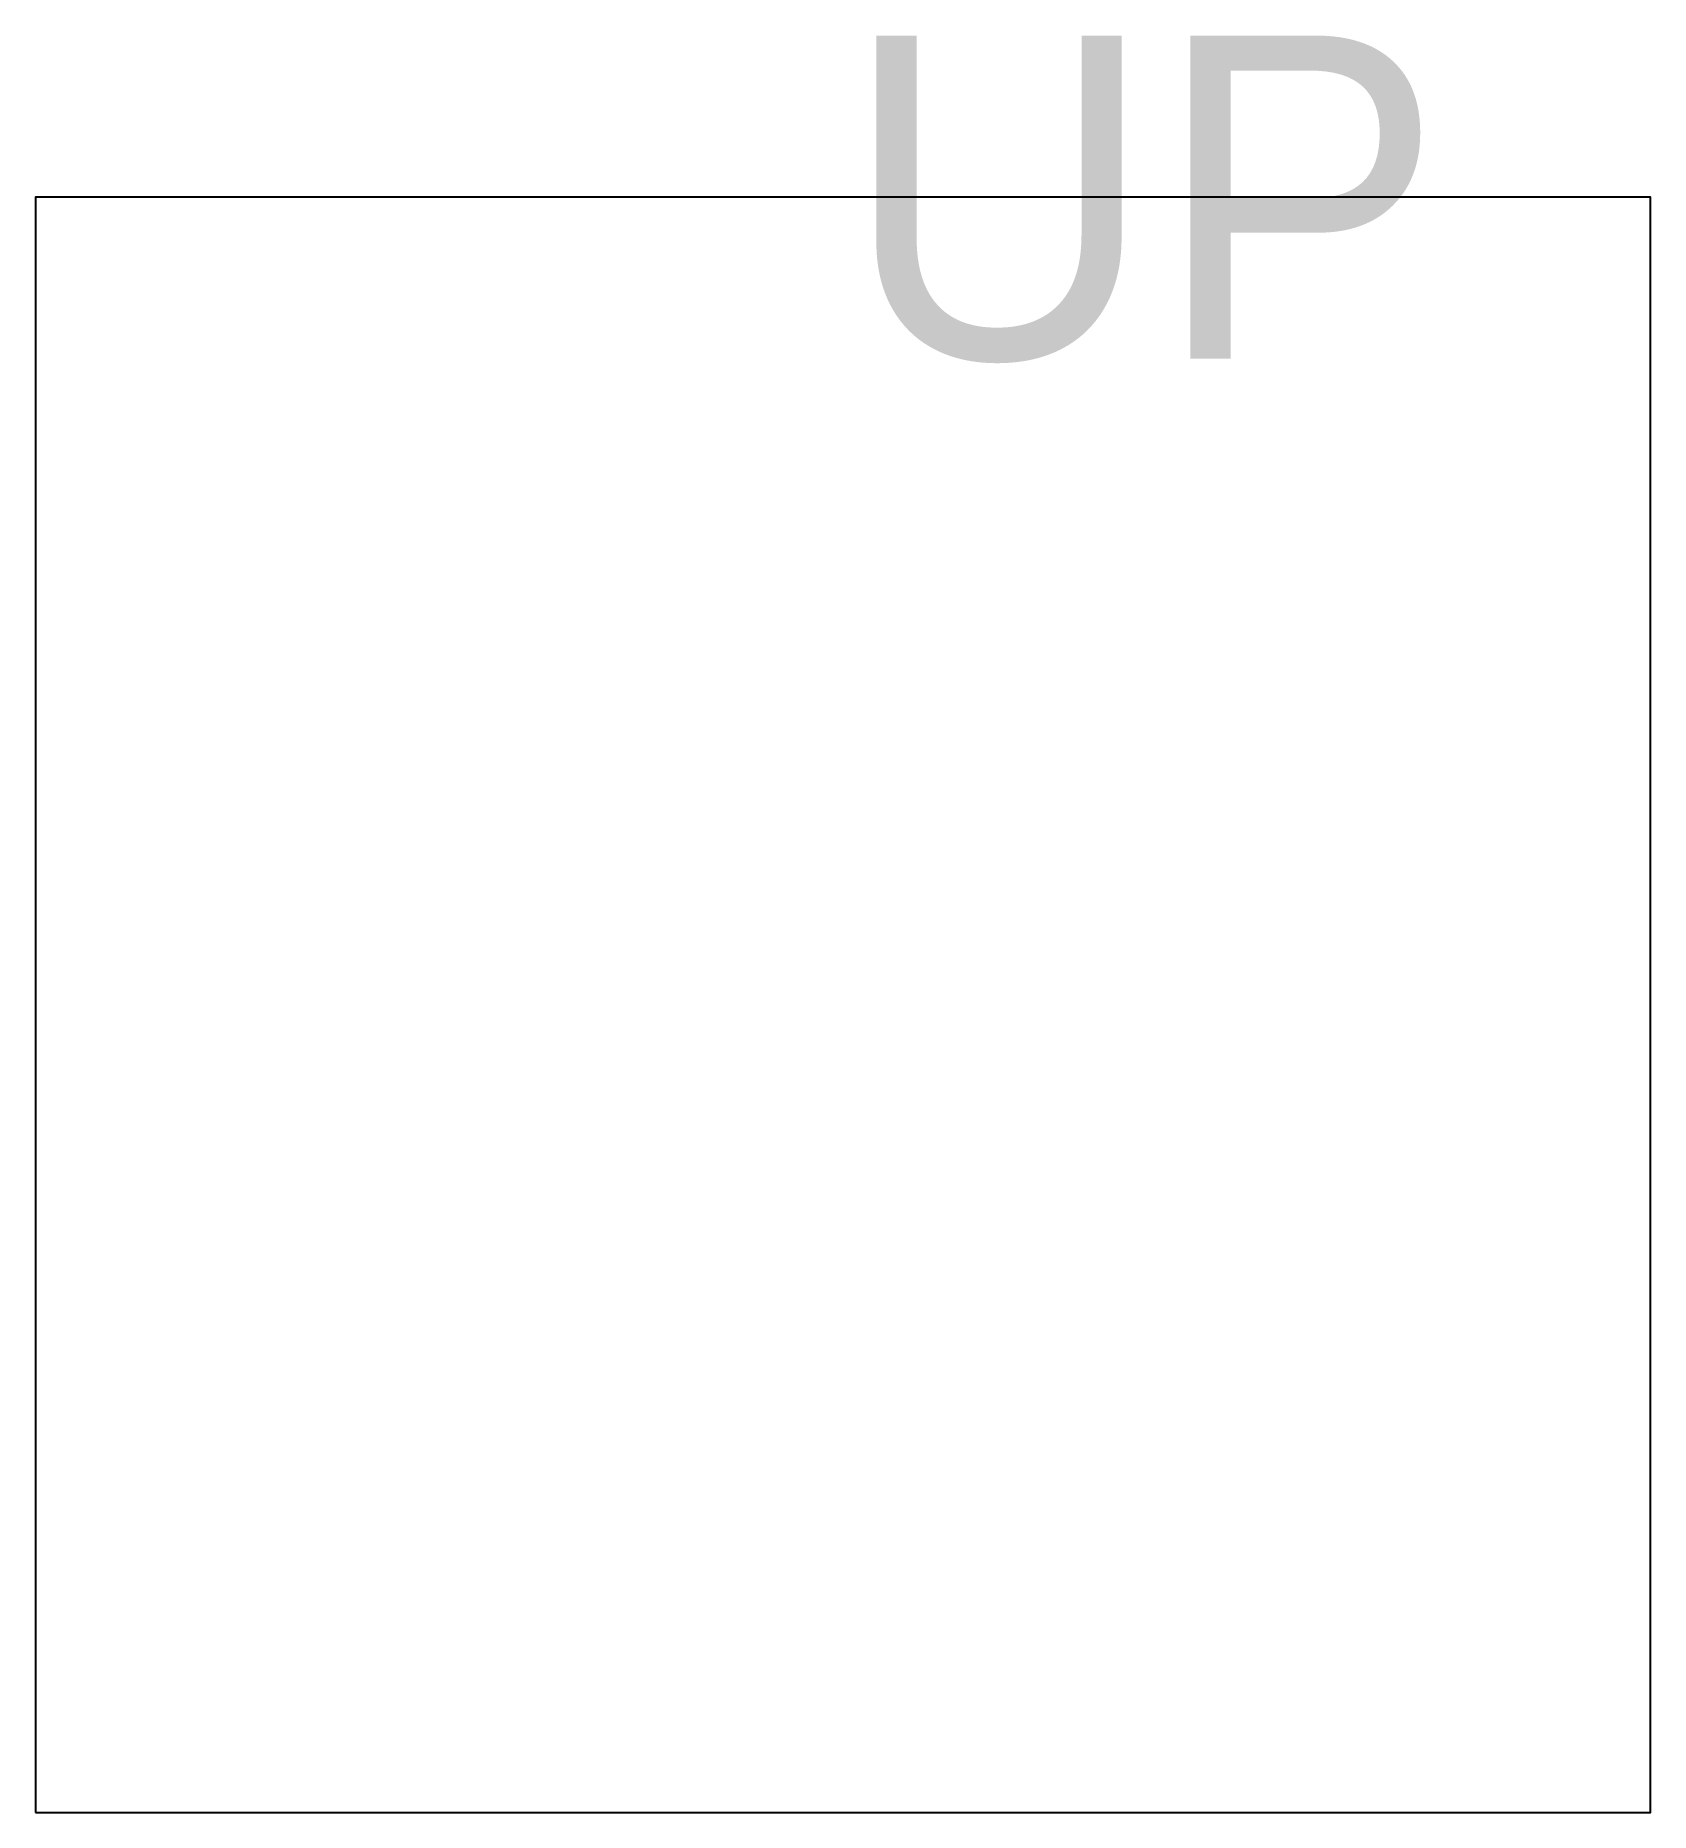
# Model space of a CAD drawing. Header units: metres. Extents: x 0 to 0.5, y 0 to 0.55.
import ezdxf

# ---------------------------------------------------------------- set-up
doc = ezdxf.new("R2010")
doc.units = ezdxf.units.M

msp = doc.modelspace()

# ---------------------------------------------------------------- linework, layer by layer
at = {"color": 2}
msp.add_lwpolyline([(0, 0), (0.5, 0), (0.5, 0.5), (0, 0.5)], close=True, dxfattribs=at)

# ---------------------------------------------------------------- texts
msp.add_text('UP', height=0.1).set_placement((0.25, 0.45))

doc.saveas('drawing.dxf')
